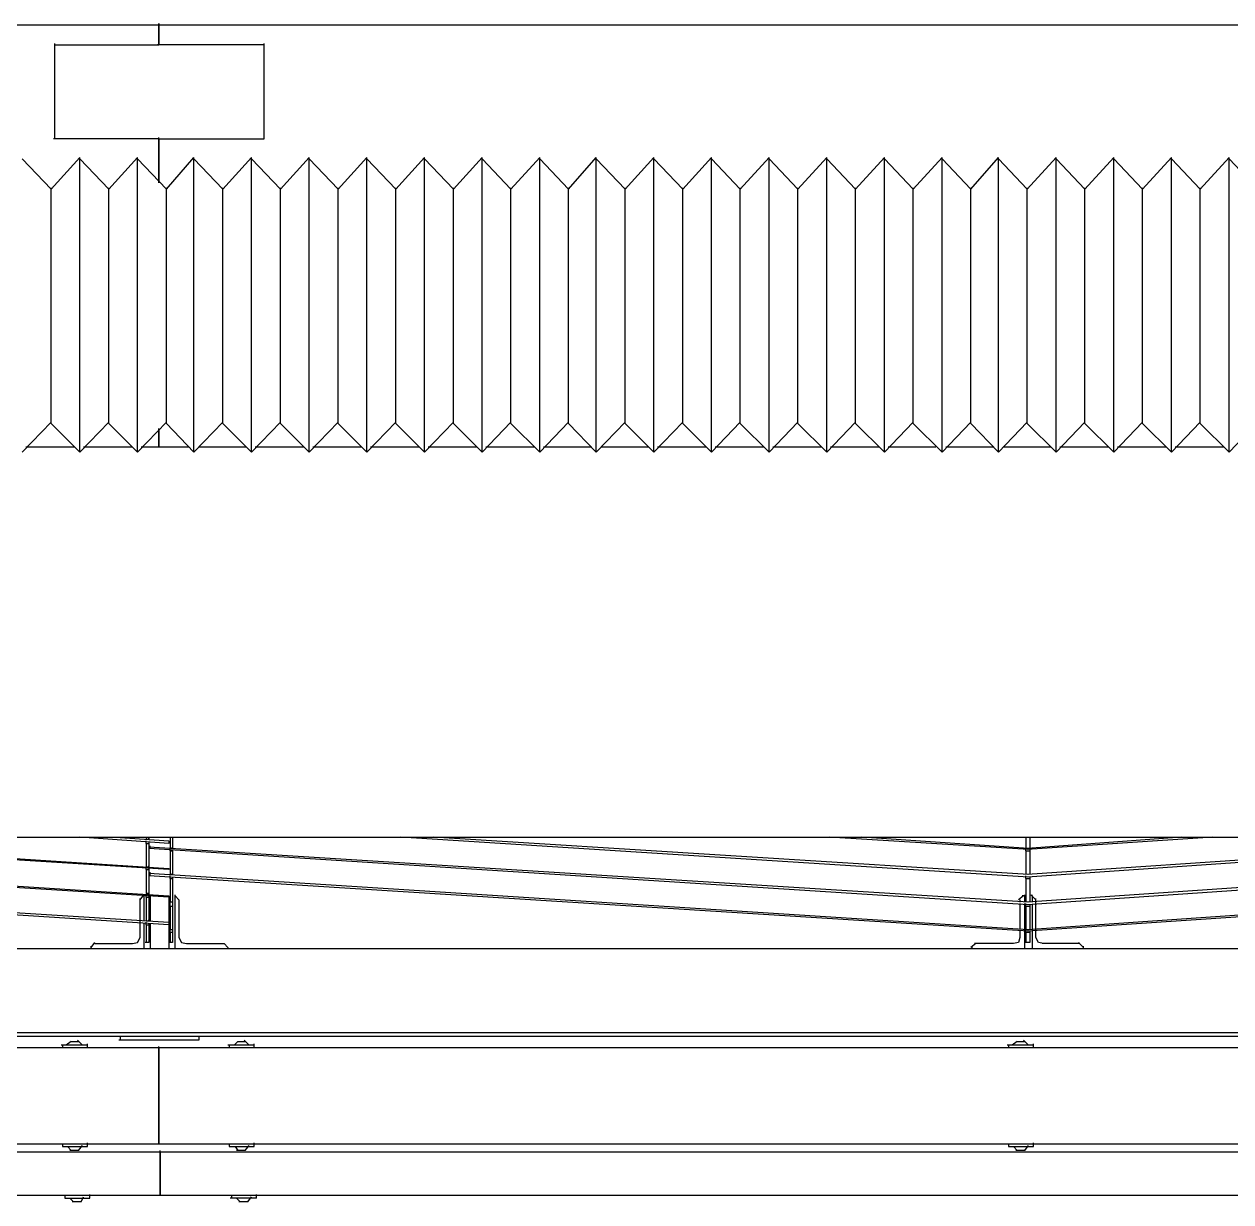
# Model space of a CAD drawing. Header units: inches. Extents: x 144 to 9879, y -166 to 6992.
# Drawn here: x 2226 to 3380, y -165 to 960 of the extents above; entities that cross this region are included whole.
import ezdxf

# ---------------------------------------------------------------- set-up
doc = ezdxf.new("R2010")
doc.units = ezdxf.units.IN
doc.header["$MEASUREMENT"] = 0

msp = doc.modelspace()

# ---------------------------------------------------------------- linework, layer by layer
at = {"color": 7}
for points in [[(566.7, 959.6), (2355, 959.6)], [(2355, 960.8), (2355, 959.6)], [(2355, 956.1), (2355, 960.8)], [(2355, 960.8), (2355, 959.6)], [(2355, 959.6), (4144.5, 959.6)], [(2355, 959.6), (2355, 956.1)], [(2355, 940.5), (2355, 957.3)], [(2355, 956.1), (2355, 940.5)], [(2255.6, 850.7), (2255.6, 941.7)], [(2255.6, 940.5), (2355, 940.5)], [(2455.6, 940.5), (2353.8, 940.5)], [(2455.6, 850.7), (2455.6, 941.7)], [(2355, 850.7), (2254.4, 850.7)], [(2355, 808.7), (2355, 851.9)], [(2355, 850.7), (2355, 808.7)], [(2355, 850.7), (2455.6, 850.7)], [(2224.4, 831.5), (2252, 802.7)], [(2252, 802.7), (2279.5, 832.7)], [(2279.5, 551.2), (2279.5, 832.7)], [(2279.5, 831.5), (2307.1, 802.7)], [(2307.1, 802.7), (2334.6, 832.7)], [(2334.6, 551.2), (2334.6, 832.7)], [(2334.6, 831.5), (2362.2, 802.7)], [(2362.2, 802.7), (2388.5, 832.7)], [(2388.5, 551.2), (2388.5, 832.7)], [(2388.5, 831.5), (2416.1, 802.7)], [(2416.1, 802.7), (2443.6, 832.7)], [(2443.6, 551.2), (2443.6, 832.7)], [(2443.6, 831.5), (2471.2, 802.7)], [(2471.2, 802.7), (2498.7, 832.7)], [(2498.7, 551.2), (2498.7, 832.7)], [(2498.7, 831.5), (2526.3, 802.7)], [(2526.3, 802.7), (2553.8, 832.7)], [(2553.8, 551.2), (2553.8, 832.7)], [(2553.8, 831.5), (2581.4, 802.7)], [(2581.4, 802.7), (2608.9, 832.7)], [(2608.9, 551.2), (2608.9, 832.7)], [(2608.9, 831.5), (2636.5, 802.7)], [(2636.5, 802.7), (2664, 832.7)], [(2664, 551.2), (2664, 832.7)], [(2664, 831.5), (2691.6, 802.7)], [(2691.6, 802.7), (2719.1, 832.7)], [(2719.1, 551.2), (2719.1, 832.7)], [(2719.1, 831.5), (2746.7, 802.7)], [(2746.7, 802.7), (2773, 832.7)], [(2773, 551.2), (2773, 832.7)], [(2773, 831.5), (2800.6, 802.7)], [(2800.6, 802.7), (2828.1, 832.7)], [(2828.1, 551.2), (2828.1, 832.7)], [(2828.1, 831.5), (2855.7, 802.7)], [(2855.7, 802.7), (2883.2, 832.7)], [(2883.2, 551.2), (2883.2, 832.7)], [(2883.2, 831.5), (2910.8, 802.7)], [(2910.8, 802.7), (2938.3, 832.7)], [(2938.3, 551.2), (2938.3, 832.7)], [(2938.3, 831.5), (2965.9, 802.7)], [(2965.9, 802.7), (2993.4, 832.7)], [(2993.4, 551.2), (2993.4, 832.7)], [(2993.4, 831.5), (3020.9, 802.7)], [(3020.9, 802.7), (3048.5, 832.7)], [(3048.5, 551.2), (3048.5, 832.7)], [(3048.5, 831.5), (3076, 802.7)], [(3076, 802.7), (3103.6, 832.7)], [(3103.6, 551.2), (3103.6, 832.7)], [(3103.6, 831.5), (3131.1, 802.7)], [(3131.1, 802.7), (3157.5, 832.7)], [(3157.5, 551.2), (3157.5, 832.7)], [(3157.5, 831.5), (3185, 802.7)], [(3185, 802.7), (3212.6, 832.7)], [(3212.6, 551.2), (3212.6, 832.7)], [(3212.6, 831.5), (3240.1, 802.7)], [(3240.1, 802.7), (3267.7, 832.7)], [(3267.7, 551.2), (3267.7, 832.7)], [(3267.7, 831.5), (3295.2, 802.7)], [(3295.2, 802.7), (3322.8, 832.7)], [(3322.8, 551.2), (3322.8, 832.7)], [(3322.8, 831.5), (3350.3, 802.7)], [(3350.3, 802.7), (3377.9, 832.7)], [(3377.9, 551.2), (3377.9, 832.7)], [(3377.9, 831.5), (3405.4, 802.7)], [(2252, 578.8), (2252, 803.9)], [(2307.1, 578.8), (2307.1, 803.9)], [(2362.2, 578.8), (2362.2, 803.9)], [(2416.1, 578.8), (2416.1, 803.9)], [(2471.2, 578.8), (2471.2, 803.9)], [(2526.3, 578.8), (2526.3, 803.9)], [(2581.4, 578.8), (2581.4, 803.9)], [(2636.5, 578.8), (2636.5, 803.9)], [(2691.6, 578.8), (2691.6, 803.9)], [(2746.7, 578.8), (2746.7, 803.9)], [(2800.6, 578.8), (2800.6, 803.9)], [(2855.7, 578.8), (2855.7, 803.9)], [(2910.8, 578.8), (2910.8, 803.9)], [(2965.9, 578.8), (2965.9, 803.9)], [(3020.9, 578.8), (3020.9, 803.9)], [(3076, 578.8), (3076, 803.9)], [(3131.1, 578.8), (3131.1, 803.9)], [(3185, 578.8), (3185, 803.9)], [(3240.1, 578.8), (3240.1, 803.9)], [(3295.2, 578.8), (3295.2, 803.9)], [(3350.3, 578.8), (3350.3, 803.9)], [(2224.4, 551.2), (2252, 580)], [(2252, 578.8), (2279.5, 551.2)], [(2279.5, 551.2), (2307.1, 580)], [(2307.1, 578.8), (2334.6, 551.2)], [(2334.6, 551.2), (2362.2, 580)], [(2362.2, 578.8), (2388.5, 551.2)], [(2388.5, 551.2), (2416.1, 580)], [(2416.1, 578.8), (2443.6, 551.2)], [(2443.6, 551.2), (2471.2, 580)], [(2471.2, 578.8), (2498.7, 551.2)], [(2498.7, 551.2), (2526.3, 580)], [(2526.3, 578.8), (2553.8, 551.2)], [(2553.8, 551.2), (2581.4, 580)], [(2581.4, 578.8), (2608.9, 551.2)], [(2608.9, 551.2), (2636.5, 580)], [(2636.5, 578.8), (2664, 551.2)], [(2664, 551.2), (2691.6, 580)], [(2691.6, 578.8), (2719.1, 551.2)], [(2719.1, 551.2), (2746.7, 580)], [(2746.7, 578.8), (2773, 551.2)], [(2773, 551.2), (2800.6, 580)], [(2800.6, 578.8), (2828.1, 551.2)], [(2828.1, 551.2), (2855.7, 580)], [(2855.7, 578.8), (2883.2, 551.2)], [(2883.2, 551.2), (2910.8, 580)], [(2910.8, 578.8), (2938.3, 551.2)], [(2938.3, 551.2), (2965.9, 580)], [(2965.9, 578.8), (2993.4, 551.2)], [(2993.4, 551.2), (3020.9, 580)], [(3020.9, 578.8), (3048.5, 551.2)], [(3048.5, 551.2), (3076, 580)], [(3076, 578.8), (3103.6, 551.2)], [(3103.6, 551.2), (3131.1, 580)], [(3131.1, 578.8), (3157.5, 551.2)], [(3157.5, 551.2), (3185, 580)], [(3185, 578.8), (3212.6, 551.2)], [(3212.6, 551.2), (3240.1, 580)], [(3240.1, 578.8), (3267.7, 551.2)], [(3267.7, 551.2), (3295.2, 580)], [(3295.2, 578.8), (3322.8, 551.2)], [(3322.8, 551.2), (3350.3, 580)], [(3350.3, 578.8), (3377.9, 551.2)], [(3377.9, 551.2), (3405.4, 580)], [(2355, 560.8), (2355, 574)], [(2355, 572.8), (2355, 560.8)], [(2274.7, 556), (2228, 556)], [(2329.8, 556), (2283.1, 556)], [(2355, 556), (2338.2, 556)], [(2383.7, 556), (2353.8, 556)], [(2355, 556), (2355, 562)], [(2355, 560.8), (2355, 556)], [(2438.8, 556), (2393.3, 556)], [(2493.9, 556), (2447.2, 556)], [(2549, 556), (2502.3, 556)], [(2604.1, 556), (2557.4, 556)], [(2659.2, 556), (2612.5, 556)], [(2714.3, 556), (2667.6, 556)], [(2768.2, 556), (2722.7, 556)], [(2823.3, 556), (2777.8, 556)], [(2878.4, 556), (2831.7, 556)], [(2933.5, 556), (2886.8, 556)], [(2988.6, 556), (2941.9, 556)], [(3043.7, 556), (2997, 556)], [(3097.6, 556), (3052.1, 556)], [(3152.7, 556), (3107.2, 556)], [(3207.8, 556), (3162.3, 556)], [(3262.9, 556), (3216.2, 556)], [(3318, 556), (3271.3, 556)], [(3373.1, 556), (3326.4, 556)], [(854.2, 183.5), (3726.4, 183.5)], [(2364.6, 126), (1523.7, 178.7)], [(1524.9, 181.1), (2364.6, 127.2)], [(2364.6, 152.4), (1869.9, 183.5)], [(1903.4, 183.5), (2364.6, 153.6)], [(2364.6, 177.5), (2279.5, 183.5)], [(2313.1, 183.5), (2364.6, 179.9)], [(2343, 183.5), (2343, 181.1)], [(2345.4, 181.1), (2343, 181.1)], [(2343, 177.5), (2343, 179.9)], [(2343, 177.5), (2343, 154.8)], [(2343, 177.5), (2345.4, 177.5)], [(2345.4, 183.5), (2345.4, 181.1)], [(2345.4, 181.1), (2345.4, 182.3)], [(2345.4, 178.7), (2345.4, 177.5)], [(2345.4, 177.5), (2345.4, 154.8)], [(3186.2, 121.2), (2345.4, 173.9)], [(2346.6, 172.7), (2346.6, 175.1)], [(2364.6, 179.9), (2364.6, 177.5)], [(2365.8, 183.5), (2365.8, 172.7)], [(2368.2, 183.5), (2368.2, 172.7)], [(2368.2, 172.7), (2368.2, 173.9)], [(3186.2, 145.2), (2586.2, 183.5)], [(3186.2, 147.6), (2617.3, 183.5)], [(3186.2, 171.5), (2995.8, 183.5)], [(3186.2, 172.7), (3026.9, 183.5)], [(3183.8, 183.5), (3183.8, 172.7)], [(3362.3, 183.5), (3185, 171.5)], [(3332.4, 183.5), (3185, 172.7)], [(3714.5, 183.5), (3185, 147.6)], [(3726.4, 182.3), (3185, 145.2)], [(3187.4, 183.5), (3187.4, 172.7)], [(3186.2, 118.8), (2345.4, 172.7)], [(2368.2, 172.7), (2365.8, 172.7)], [(2365.8, 170.3), (2365.8, 172.7)], [(2365.8, 170.3), (2365.8, 147.6)], [(2365.8, 170.3), (2368.2, 170.3)], [(2368.2, 171.5), (2368.2, 170.3)], [(2368.2, 170.3), (2368.2, 147.6)], [(3183.8, 170.3), (3183.8, 172.7)], [(3183.8, 170.3), (3183.8, 147.6)], [(3183.8, 170.3), (3187.4, 170.3)], [(3187.4, 171.5), (3187.4, 170.3)], [(3187.4, 170.3), (3187.4, 147.6)], [(2364.6, 99.7), (1523.7, 153.6)], [(1524.9, 154.8), (2364.6, 102.1)], [(2345.4, 154.8), (2343, 154.8)], [(2343, 152.4), (2343, 154.8)], [(2343, 152.4), (2343, 129.6)], [(2343, 152.4), (2345.4, 152.4)], [(2345.4, 154.8), (2345.4, 156)], [(2345.4, 153.6), (2345.4, 152.4)], [(2345.4, 152.4), (2345.4, 129.6)], [(2346.6, 146.4), (2346.6, 150)], [(2364.6, 153.6), (2364.6, 152.4)], [(3743.2, 159.5), (3185, 121.2)], [(3743.2, 157.1), (3185, 118.8)], [(3186.2, 94.9), (2345.4, 148.8)], [(3186.2, 93.7), (2345.4, 146.4)], [(2368.2, 147.6), (2365.8, 147.6)], [(2365.8, 144), (2365.8, 146.4)], [(2365.8, 144), (2365.8, 121.2)], [(2365.8, 144), (2368.2, 144)], [(2368.2, 147.6), (2368.2, 148.8)], [(2368.2, 145.2), (2368.2, 144)], [(2368.2, 144), (2368.2, 121.2)], [(3183.8, 144), (3183.8, 146.4)], [(3183.8, 144), (3183.8, 121.2)], [(3183.8, 144), (3187.4, 144)], [(3187.4, 145.2), (3187.4, 144)], [(3187.4, 144), (3187.4, 121.2)], [(2337, 123.6), (2340.6, 128.4)], [(2340.6, 127.2), (2340.6, 128.4)], [(2340.6, 127.2), (2340.6, 103.2)], [(2345.4, 129.6), (2343, 129.6)], [(2343, 126), (2343, 128.4)], [(2345.4, 129.6), (2345.4, 128.4)], [(2345.4, 127.2), (2345.4, 126)], [(2346.6, 127.2), (2346.6, 103.2)], [(2364.6, 127.2), (2364.6, 126)], [(2370.6, 127.2), (2370.6, 128.4)], [(2370.6, 76.9), (2370.6, 128.4)], [(2370.6, 127.2), (2374.2, 123.6)], [(3181.4, 127.2), (3176.7, 123.6)], [(3182.6, 127.2), (3180.3, 127.2)], [(3182.6, 121.2), (3182.6, 128.4)], [(3845, 138), (3185, 93.7)], [(3775.5, 135.6), (3185, 94.9)], [(3193.4, 123.6), (3188.6, 128.4)], [(3189.8, 127.2), (3189.8, 128.4)], [(3189.8, 127.2), (3189.8, 121.2)], [(2337, 103.2), (2337, 124.8)], [(2343, 126), (2343, 103.2)], [(2343, 126), (2345.4, 126)], [(2345.4, 126), (2345.4, 103.2)], [(2364.6, 126), (2364.6, 102.1)], [(2368.2, 121.2), (2364.6, 121.2)], [(2365.8, 117.6), (2365.8, 122.4)], [(2365.8, 117.6), (2365.8, 94.9)], [(2365.8, 117.6), (2368.2, 117.6)], [(2368.2, 121.2), (2368.2, 117.6)], [(2368.2, 117.6), (2368.2, 94.9)], [(2374.2, 123.6), (2374.2, 87.7)], [(3177.9, 123.6), (3177.9, 121.2)], [(3177.9, 120), (3177.9, 96.1)], [(3182.6, 94.9), (3182.6, 120)], [(3183.8, 117.6), (3183.8, 120)], [(3183.8, 117.6), (3183.8, 94.9)], [(3183.8, 117.6), (3187.4, 117.6)], [(3187.4, 118.8), (3187.4, 117.6)], [(3187.4, 117.6), (3187.4, 94.9)], [(3189.8, 118.8), (3189.8, 94.9)], [(3193.4, 121.2), (3193.4, 124.8)], [(3193.4, 96.1), (3193.4, 121.2)], [(2345.4, 103.2), (2345.4, 104.4)], [(2337, 87.7), (2337, 103.2)], [(2340.6, 100.9), (2340.6, 76.9)], [(2345.4, 103.2), (2343, 103.2)], [(2343, 99.7), (2343, 102.1)], [(2343, 99.7), (2343, 82.9)], [(2343, 99.7), (2345.4, 99.7)], [(2345.4, 100.9), (2345.4, 99.7)], [(2345.4, 99.7), (2345.4, 82.9)], [(2346.6, 100.9), (2346.6, 76.9)], [(2364.6, 102.1), (2364.6, 99.7)], [(2364.6, 99.7), (2364.6, 76.9)], [(2368.2, 94.9), (2364.6, 94.9)], [(2365.8, 92.5), (2365.8, 96.1)], [(2365.8, 92.5), (2365.8, 82.9)], [(2365.8, 92.5), (2368.2, 92.5)], [(2368.2, 94.9), (2368.2, 92.5)], [(2368.2, 92.5), (2368.2, 82.9)], [(3177.9, 93.7), (3177.9, 87.7)], [(3182.6, 76.9), (3182.6, 94.9)], [(3183.8, 92.5), (3183.8, 94.9)], [(3183.8, 92.5), (3183.8, 82.9)], [(3183.8, 92.5), (3187.4, 92.5)], [(3187.4, 93.7), (3187.4, 92.5)], [(3187.4, 92.5), (3187.4, 82.9)], [(3189.8, 93.7), (3189.8, 76.9)], [(3193.4, 87.7), (3193.4, 94.9)], [(2290.3, 78.1), (2293.9, 82.9)], [(2293.9, 81.7), (2329.8, 81.7)], [(2329.8, 81.7), (2334.6, 82.9), (2337, 87.7)], [(2345.4, 82.9), (2341.8, 82.9)], [(2368.2, 82.9), (2364.6, 82.9)], [(2374.2, 87.7), (2376.6, 82.9), (2381.3, 81.7)], [(2381.3, 81.7), (2417.3, 81.7)], [(2417.3, 81.7), (2420.9, 78.1)], [(3135.9, 81.7), (3131.1, 78.1)], [(3171.9, 81.7), (3134.7, 81.7)], [(3177.9, 87.7), (3176.7, 82.9), (3171.9, 81.7)], [(3187.4, 82.9), (3182.6, 82.9)], [(3200.6, 81.7), (3195.8, 82.9), (3193.4, 87.7)], [(3235.3, 81.7), (3199.4, 81.7)], [(3238.9, 78.1), (3234.2, 82.9)], [(739.2, 76.9), (3970.8, 76.9)], [(2290.3, 76.9), (2290.3, 79.3)], [(2420.9, 78.1), (2420.9, 76.9)], [(3132.3, 78.1), (3132.3, 76.9)], [(3238.9, 76.9), (3238.9, 79.3)], [(3970.8, -3.4), (738, -3.4)], [(3970.8, -6.9), (738, -6.9)], [(2281.9, -15.3), (2277.1, -10.5)], [(2393.3, -10.5), (2316.7, -10.5)], [(2317.9, -6.9), (2317.9, -10.5)], [(2393.3, -6.9), (2393.3, -10.5)], [(2441.2, -15.3), (2436.4, -10.5)], [(3186.2, -15.3), (3181.4, -10.5)], [(644.6, -17.7), (2355, -17.7)], [(2286.7, -15.3), (2261.6, -15.3)], [(2262.8, -15.3), (2262.8, -17.7)], [(2271.1, -11.7), (2266.4, -15.3)], [(2271.1, -11.7), (2278.3, -11.7)], [(2286.7, -17.7), (2286.7, -14.1)], [(2355, -21.3), (2355, -16.5)], [(2355, -17.7), (4064.2, -17.7)], [(2355, -17.7), (2355, -21.3)], [(2355, -106.4), (2355, -20.1)], [(2355, -21.3), (2355, -106.4)], [(2446, -15.3), (2420.9, -15.3)], [(2422.1, -15.3), (2422.1, -17.7)], [(2430.5, -11.7), (2426.9, -15.3)], [(2430.5, -11.7), (2437.6, -11.7)], [(2446, -17.7), (2446, -14.1)], [(3191, -15.3), (3165.9, -15.3)], [(3167.1, -15.3), (3167.1, -17.7)], [(3175.5, -11.7), (3170.7, -15.3)], [(3175.5, -11.7), (3182.6, -11.7)], [(3191, -17.7), (3191, -14.1)], [(2355, -110), (643.4, -110)], [(2262.8, -110), (2262.8, -112.3)], [(2262.8, -112.3), (2286.7, -112.3)], [(2267.6, -112.3), (2271.1, -115.9)], [(2278.3, -115.9), (2281.9, -111.2)], [(2286.7, -112.3), (2286.7, -108.8)], [(4064.2, -110), (2353.8, -110)], [(2355, -110), (2355, -105.2)], [(2355, -106.4), (2355, -110)], [(2422.1, -110), (2422.1, -112.3)], [(2422.1, -112.3), (2446, -112.3)], [(2428.1, -112.3), (2430.5, -115.9)], [(2437.6, -115.9), (2441.2, -111.2)], [(2446, -112.3), (2446, -108.8)], [(3167.1, -110), (3167.1, -112.3)], [(3167.1, -112.3), (3191, -112.3)], [(3171.9, -112.3), (3175.5, -115.9)], [(3182.6, -115.9), (3186.2, -111.2)], [(3191, -112.3), (3191, -108.8)], [(703.3, -117.1), (2356.2, -117.1)], [(2278.3, -115.9), (2270, -115.9)], [(2356.2, -119.5), (2356.2, -115.9)], [(2356.2, -117.1), (4007.9, -117.1)], [(2356.2, -117.1), (2356.2, -119.5)], [(2356.2, -155.5), (2356.2, -118.3)], [(2356.2, -119.5), (2356.2, -155.5)], [(2437.6, -115.9), (2429.3, -115.9)], [(3182.6, -115.9), (3174.3, -115.9)], [(2356.2, -159.1), (700.9, -159.1)], [(2265.2, -159.1), (2265.2, -161.5)], [(2265.2, -161.5), (2289.1, -161.5)], [(2270, -161.5), (2273.5, -165.1)], [(2280.7, -165.1), (2283.1, -160.3)], [(2289.1, -161.5), (2289.1, -157.9)], [(4009.1, -159.1), (2355, -159.1)], [(2356.2, -159.1), (2356.2, -154.3)], [(2356.2, -155.5), (2356.2, -159.1)], [(2448.4, -161.5), (2423.3, -161.5)], [(2424.5, -159.1), (2424.5, -161.5)], [(2429.3, -161.5), (2432.8, -165.1)], [(2440, -165.1), (2443.6, -160.3)], [(2448.4, -161.5), (2448.4, -157.9)], [(2280.7, -165.1), (2272.3, -165.1)], [(2440, -165.1), (2431.6, -165.1)]]:
    msp.add_lwpolyline(points, dxfattribs=at)

doc.saveas('drawing.dxf')
